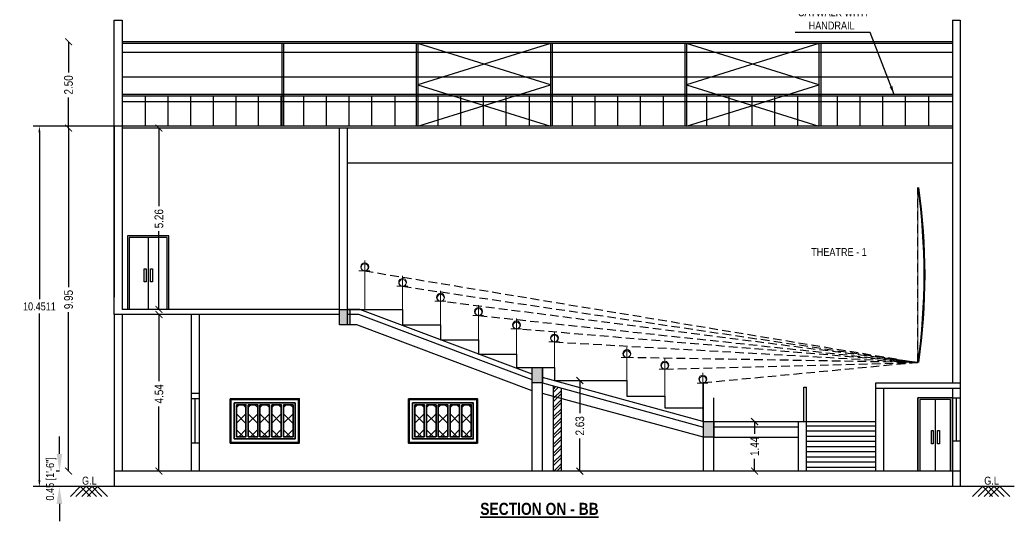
# Model space of a CAD drawing. Header units: metres. Extents: x 484 to 18344, y 10 to 2071.
# Drawn here: x 1598.89 to 1627.71, y 73.16 to 87.7 of the extents above; entities that cross this region are included whole.
import ezdxf
from ezdxf.lldxf.tags import DXFTag

# ---------------------------------------------------------------- set-up
doc = ezdxf.new("R2010")
doc.units = ezdxf.units.M
doc.header["$MEASUREMENT"] = 0
for name, pattern in [('DASHED2', [0.375, 0.25, -0.125]), ('DOT2', [0.125, 0, -0.125]), ('HIDDEN', [0.375, 0.25, -0.125])]:
    doc.linetypes.add(name, pattern=pattern)
for name, color, linetype in [('0 @ 1 (2)', 7, 'Continuous'), ('BLK_1_HT_OF_BLDG', 5, 'Continuous'), ('BLK_1_PLINTH_HEIGHT', 7, 'Continuous'), ('Era - seat head', 2, 'Continuous')]:
    doc.layers.add(name, color=color, linetype=linetype)
doc.styles.add('2', font='swissc.ttf', dxfattribs={"height": 0.23})
doc.styles.add('ARIAL', font='arial.ttf', dxfattribs={"height": 0.8})
doc.styles.add('CODE', font='swissc.ttf', dxfattribs={"height": 0.25})
doc.styles.get("Standard").update_dxf_attribs({"font": 'swissc.ttf', "height": 0.23})
tags = doc.linetypes.add('00$1$HIDDEN', pattern=[0.375, 0.25, -0.125]).pattern_tags.tags
tags[6:7] = [DXFTag(74, 4), DXFTag(75, 0), DXFTag(340, '0'), DXFTag(46, 1.0), DXFTag(50, 0.0), DXFTag(44, 0.0), DXFTag(45, 0.0)]
tags[4:5] = [DXFTag(74, 4), DXFTag(75, 0), DXFTag(340, '0'), DXFTag(46, 1.0), DXFTag(50, 0.0), DXFTag(44, 0.0), DXFTag(45, 0.0)]
doc.dimstyles.new('OUTER', dxfattribs={"dimscale": 0, "dimtxt": 0.3, "dimasz": 0.18, "dimexe": 0.18, "dimexo": 0.0625, "dimgap": 0.09, "dimtad": 0, "dimzin": 0, "dimdsep": 46, "dimtxsty": 'CODE', "dimcen": 0.09, "dimse1": 1, "dimse2": 1, "dimclrd": 8, "dimclrt": 1, "dimadec": 0, "dimazin": 0, "dimtfac": 1, "dimtofl": 0, "dimtmove": 0, "dimatfit": 3, "dimfxl": 0, "dimtolj": 1, "dimtzin": 0, "dimarcsym": 0})
doc.dimstyles.get("Standard").update_dxf_attribs({"dimtxt": 1, "dimasz": 0.18, "dimexe": 0.18, "dimexo": 0.0625, "dimgap": 0.09, "dimtad": 0, "dimtih": 1, "dimtoh": 1, "dimdec": 4, "dimzin": 0, "dimdsep": 46, "dimtxsty": 'Standard', "dimcen": 0.09, "dimadec": 0, "dimazin": 0, "dimtfac": 1, "dimtdec": 4, "dimtofl": 0, "dimtmove": 0, "dimatfit": 3, "dimfxl": 0, "dimtolj": 1, "dimtzin": 0, "dimarcsym": 0})
doc.dimstyles.new('STANDARD$0', dxfattribs={"dimtxt": 7, "dimasz": 3, "dimexe": 3, "dimexo": 1, "dimgap": 1.5, "dimtad": 1, "dimdec": 1, "dimzin": 1, "dimdsep": 46, "dimlunit": 4, "dimtxsty": 'Standard', "dimblk": 'OBLIQUE', "dimcen": 0.09375, "dimdle": 1, "dimclrd": 8, "dimclre": 8, "dimclrt": 7, "dimadec": 1, "dimazin": 0, "dimtfac": 1, "dimtdec": 1, "dimtix": 1, "dimtmove": 2, "dimatfit": 3, "dimldrblk": 'ARCHTICK', "dimfxl": 0, "dimfrac": 2, "dimtolj": 1, "dimtzin": 0, "dimarcsym": 0})

# ---------------------------------------------------------------- blocks, each defined once
blk = doc.blocks.new('hghg')
at = {"layer": 'Era - seat head', "color": 1, "lineweight": 15}
for p, q in [((-458.409, -3945.065), (-458.409, -3944.764)), ((-458.557, -3945.065), (-458.243, -3945.065)), ((-458.409, -3946.183), (-458.409, -3945.065))]:
    blk.add_line(p, q, dxfattribs=at)
for centre, radius in [((-458.409, -3944.95), 0.115), ((-458.409, -3944.965), 0.1)]:
    blk.add_circle(centre, radius, dxfattribs=at)
blk = doc.blocks.new('_ArchTick')
at = {"const_width": 0.15}
blk.add_lwpolyline([(-0.5, -0.5), (0.5, 0.5)], dxfattribs=at)
blk = doc.blocks.new('*D81')
at = {"color": 0, "lineweight": -2}
for p, q in [((1620.183, 76.05), (1620.183, 75.691)), ((1620.183, 74.613), (1620.183, 74.972))]:
    blk.add_line(p, q, dxfattribs=at)
at = {"color": 0, "lineweight": -2, "xscale": 0.2, "yscale": 0.2, "zscale": 0.2}
for p, rotation in [((1620.183, 76.05), 90), ((1620.183, 74.613), 270)]:
    blk.add_blockref('_ArchTick', p, dxfattribs=dict(at, rotation=rotation))
at = {"color": 0, "lineweight": -2, "insert": (1620.183, 75.332), "char_height": 0.25, "attachment_point": 5, "rotation": 90, "style": 'CODE'}
blk.add_mtext('\\A1;1.44', dxfattribs=at)
blk = doc.blocks.new('*D82')
at = {"color": 0, "lineweight": -2}
for p, q in [((1615.118, 77.242), (1615.118, 76.291)), ((1615.118, 74.613), (1615.118, 75.563))]:
    blk.add_line(p, q, dxfattribs=at)
at = {"color": 0, "lineweight": -2, "xscale": 0.2, "yscale": 0.2, "zscale": 0.2}
for p, rotation in [((1615.118, 77.242), 90), ((1615.118, 74.613), 270)]:
    blk.add_blockref('_ArchTick', p, dxfattribs=dict(at, rotation=rotation))
at = {"color": 0, "lineweight": -2, "insert": (1615.118, 75.927), "char_height": 0.25, "attachment_point": 5, "rotation": 90, "style": 'CODE'}
blk.add_mtext('\\A1;2.63', dxfattribs=at)
blk = doc.blocks.new('*D89')
at = {"color": 0, "lineweight": -2}
for p, q in [((1600.297, 87.064), (1600.297, 86.178)), ((1600.297, 84.564), (1600.297, 85.449))]:
    blk.add_line(p, q, dxfattribs=at)
at = {"color": 0, "lineweight": -2, "xscale": 0.2, "yscale": 0.2, "zscale": 0.2}
for p, rotation in [((1600.297, 87.064), 90), ((1600.297, 84.564), 270)]:
    blk.add_blockref('_ArchTick', p, dxfattribs=dict(at, rotation=rotation))
at = {"color": 0, "lineweight": -2, "insert": (1600.297, 85.814), "char_height": 0.25, "attachment_point": 5, "rotation": 90, "style": 'CODE'}
blk.add_mtext('\\A1;2.50', dxfattribs=at)
blk = doc.blocks.new('*D90')
at = {"color": 0, "lineweight": -2}
for p, q in [((1600.297, 84.564), (1600.297, 79.953)), ((1600.297, 74.614), (1600.297, 79.224))]:
    blk.add_line(p, q, dxfattribs=at)
at = {"color": 0, "lineweight": -2, "xscale": 0.2, "yscale": 0.2, "zscale": 0.2}
for p, rotation in [((1600.297, 84.564), 90), ((1600.297, 74.614), 270)]:
    blk.add_blockref('_ArchTick', p, dxfattribs=dict(at, rotation=rotation))
at = {"color": 0, "lineweight": -2, "insert": (1600.297, 79.589), "char_height": 0.25, "attachment_point": 5, "rotation": 90, "style": 'CODE'}
blk.add_mtext('\\A1;9.95', dxfattribs=at)
blk = doc.blocks.new('*D95')
at = {"layer": 'BLK_1_PLINTH_HEIGHT', "color": 4, "lineweight": -2, "ltscale": 400}
for p, q in [((1600.033, 75.114), (1600.033, 75.614)), ((1600.033, 73.664), (1600.033, 73.164))]:
    blk.add_line(p, q, dxfattribs=at)
at = {"layer": 'BLK_1_PLINTH_HEIGHT', "color": 0, "linetype": 'DOT2', "lineweight": -2, "ltscale": 400}
for p, q in [((1600.033, 74.614), (1599.853, 74.614)), ((1600.033, 74.164), (1599.853, 74.164))]:
    blk.add_line(p, q, dxfattribs=at)
at = {"layer": 'BLK_1_PLINTH_HEIGHT', "color": 4, "ltscale": 400}
for points in [[(1599.95, 75.114), (1600.116, 75.114), (1600.033, 74.614)], [(1599.95, 73.664), (1600.116, 73.664), (1600.033, 74.164)]]:
    blk.add_solid(points, dxfattribs=at)
at = {"layer": 'BLK_1_PLINTH_HEIGHT', "color": 1, "lineweight": 0, "ltscale": 400, "insert": (1599.795, 74.389), "char_height": 0.23, "attachment_point": 5, "rotation": 90}
blk.add_mtext('0.45 [1\'-6"]', dxfattribs=at)
blk = doc.blocks.new('*D91')
at = {"layer": 'BLK_1_HT_OF_BLDG', "color": 0, "lineweight": -2}
for p, q in [((1602.222, 84.614), (1599.272, 84.614)), ((1599.452, 84.434), (1599.452, 79.597)), ((1599.452, 74.343), (1599.452, 79.181)), ((1602.222, 74.163), (1599.272, 74.163))]:
    blk.add_line(p, q, dxfattribs=at)
at = {"layer": 'BLK_1_HT_OF_BLDG', "color": 0}
for points in [[(1599.422, 84.434), (1599.482, 84.434), (1599.452, 84.614)], [(1599.422, 74.343), (1599.482, 74.343), (1599.452, 74.163)]]:
    blk.add_solid(points, dxfattribs=at)
at = {"layer": 'BLK_1_HT_OF_BLDG', "color": 0, "insert": (1599.452, 79.389), "char_height": 0.23, "attachment_point": 5}
blk.add_mtext('\\A1;10.4511', dxfattribs=at)
blk = doc.blocks.new('*D92')
at = {"color": 0, "lineweight": -2}
for p, q in [((1602.917, 84.563), (1602.917, 82.3)), ((1602.917, 79.305), (1602.917, 81.568))]:
    blk.add_line(p, q, dxfattribs=at)
at = {"color": 0, "lineweight": -2, "xscale": 0.2, "yscale": 0.2, "zscale": 0.2}
for p, rotation in [((1602.917, 84.563), 90), ((1602.917, 79.305), 270)]:
    blk.add_blockref('_ArchTick', p, dxfattribs=dict(at, rotation=rotation))
at = {"color": 0, "insert": (1602.917, 81.934), "char_height": 0.25, "attachment_point": 5, "rotation": 90, "style": 'CODE'}
blk.add_mtext('\\A1;5.26', dxfattribs=at)
blk = doc.blocks.new('*D93')
at = {"color": 0, "lineweight": -2}
for p, q in [((1602.917, 79.155), (1602.917, 77.222)), ((1602.917, 74.613), (1602.917, 76.487))]:
    blk.add_line(p, q, dxfattribs=at)
at = {"color": 0, "lineweight": -2, "xscale": 0.2, "yscale": 0.2, "zscale": 0.2}
for p, rotation in [((1602.917, 79.155), 90), ((1602.917, 74.613), 270)]:
    blk.add_blockref('_ArchTick', p, dxfattribs=dict(at, rotation=rotation))
at = {"color": 0, "insert": (1602.917, 76.855), "char_height": 0.25, "attachment_point": 5, "rotation": 90, "style": 'CODE'}
blk.add_mtext('\\A1;4.54', dxfattribs=at)

msp = doc.modelspace()

# ---------------------------------------------------------------- hatches: boundary and pattern name
for points in [[(1608.151, 79.30461), (1608.451, 79.30461), (1608.451, 78.85461), (1608.151, 78.85461)], [(1613.73357, 77.6198), (1614.03357, 77.6198), (1614.03357, 77.1698), (1613.73357, 77.1698)], [(1618.70111, 76.04997), (1619.00111, 76.04997), (1619.00111, 75.59997), (1618.70111, 75.59997)]]:
    msp.add_hatch(color=256).paths.add_polyline_path(points)
h = msp.add_hatch()
h.set_pattern_fill('ANSI32', color=256, scale=0.5, style=0)
h.set_pattern_definition([(45, (-1605.80417, -245.17638), (-0.132582521, 0.132582521), []), (45, (-1605.71578, -245.17638), (-0.132582521, 0.132582521), [])])
h.paths.add_polyline_path([(1614.351, 76.7734), (1614.581, 76.71019), (1614.581, 74.61306), (1614.351, 74.61306)])
h.paths.add_polyline_path([(1614.351, 77.08453), (1614.581, 77.02131), (1614.581, 76.71019), (1614.351, 76.7734)])
at = {"lineweight": -2}
h = msp.add_hatch(dxfattribs=at)
h.set_pattern_fill('ANSI37', color=256, scale=2.6)
h.set_pattern_definition([(45, (-14799.2065, -2100.39016), (-0.229809704, 0.229809704), []), (135, (-14799.2065, -2100.39016), (-0.229809704, -0.229809704), [])])
h.paths.add_polyline_path([(1605.4402, 76.5381), (1605.16242, 76.5381), (1605.16242, 75.60817), (1605.4402, 75.60817)])
h = msp.add_hatch(dxfattribs=at)
h.set_pattern_fill('ANSI37', color=256, scale=2.6)
h.set_pattern_definition([(45, (-14798.86585, -2100.39016), (-0.229809704, 0.229809704), []), (135, (-14798.86585, -2100.39016), (-0.229809704, -0.229809704), [])])
h.paths.add_polyline_path([(1605.78085, 76.5381), (1605.50307, 76.5381), (1605.50307, 75.60817), (1605.78085, 75.60817)])
h = msp.add_hatch(dxfattribs=at)
h.set_pattern_fill('ANSI37', color=256, scale=2.6)
h.set_pattern_definition([(45, (-14798.52732, -2100.39016), (-0.229809704, 0.229809704), []), (135, (-14798.52732, -2100.39016), (-0.229809704, -0.229809704), [])])
h.paths.add_polyline_path([(1606.11938, 76.5381), (1605.8416, 76.5381), (1605.8416, 75.60817), (1606.11938, 75.60817)])
h = msp.add_hatch(dxfattribs=at)
h.set_pattern_fill('ANSI37', color=256, scale=2.6)
h.set_pattern_definition([(45, (-14798.18262, -2100.39016), (-0.229809704, 0.229809704), []), (135, (-14798.18262, -2100.39016), (-0.229809704, -0.229809704), [])])
h.paths.add_polyline_path([(1606.46408, 76.5381), (1606.1863, 76.5381), (1606.1863, 75.60817), (1606.46408, 75.60817)])
h = msp.add_hatch(dxfattribs=at)
h.set_pattern_fill('ANSI37', color=256, scale=2.6)
h.set_pattern_definition([(45, (-14797.84403, -2100.39016), (-0.229809704, 0.229809704), []), (135, (-14797.84403, -2100.39016), (-0.229809704, -0.229809704), [])])
h.paths.add_polyline_path([(1606.80267, 76.5381), (1606.52489, 76.5381), (1606.52489, 75.60817), (1606.80267, 75.60817)])
h = msp.add_hatch(dxfattribs=at)
h.set_pattern_fill('ANSI37', color=256, scale=2.6)
h.set_pattern_definition([(45, (-14794.03835, -2100.39016), (-0.229809704, 0.229809704), []), (135, (-14794.03835, -2100.39016), (-0.229809704, -0.229809704), [])])
h.paths.add_polyline_path([(1610.60835, 76.5381), (1610.33057, 76.5381), (1610.33057, 75.60817), (1610.60835, 75.60817)])
h = msp.add_hatch(dxfattribs=at)
h.set_pattern_fill('ANSI37', color=256, scale=2.6)
h.set_pattern_definition([(45, (-14793.6977, -2100.39016), (-0.229809704, 0.229809704), []), (135, (-14793.6977, -2100.39016), (-0.229809704, -0.229809704), [])])
h.paths.add_polyline_path([(1610.949, 76.5381), (1610.67122, 76.5381), (1610.67122, 75.60817), (1610.949, 75.60817)])
h = msp.add_hatch(dxfattribs=at)
h.set_pattern_fill('ANSI37', color=256, scale=2.6)
h.set_pattern_definition([(45, (-14793.35917, -2100.39016), (-0.229809704, 0.229809704), []), (135, (-14793.35917, -2100.39016), (-0.229809704, -0.229809704), [])])
h.paths.add_polyline_path([(1611.28753, 76.5381), (1611.00975, 76.5381), (1611.00975, 75.60817), (1611.28753, 75.60817)])
h = msp.add_hatch(dxfattribs=at)
h.set_pattern_fill('ANSI37', color=256, scale=2.6)
h.set_pattern_definition([(45, (-14793.01447, -2100.39016), (-0.229809704, 0.229809704), []), (135, (-14793.01447, -2100.39016), (-0.229809704, -0.229809704), [])])
h.paths.add_polyline_path([(1611.63223, 76.5381), (1611.35445, 76.5381), (1611.35445, 75.60817), (1611.63223, 75.60817)])
h = msp.add_hatch(dxfattribs=at)
h.set_pattern_fill('ANSI37', color=256, scale=2.6)
h.set_pattern_definition([(45, (-14792.67588, -2100.39016), (-0.229809704, 0.229809704), []), (135, (-14792.67588, -2100.39016), (-0.229809704, -0.229809704), [])])
h.paths.add_polyline_path([(1611.97082, 76.5381), (1611.69304, 76.5381), (1611.69304, 75.60817), (1611.97082, 75.60817)])

# ---------------------------------------------------------------- linework, layer by layer
for p, q in [((1601.61614, 79.15461), (1601.61614, 87.69184)), ((1601.61614, 87.69184, -0.00067), (1601.84614, 87.69184, -0.00067)), ((1601.84614, 87.69184), (1601.84614, 79.30461)), ((1625.91614, 87.69184), (1625.91614, 77.16306)), ((1625.91614, 87.69184, 0.04721), (1626.14614, 87.69184, 0.04721)), ((1626.14614, 87.69184), (1626.14614, 74.16306)), ((1625.91614, 87.06306), (1601.851, 87.06306)), ((1625.91614, 87.01195), (1601.851, 87.01195)), ((1601.851, 86.76084), (1625.91614, 86.76084)), ((1606.47746, 87.01195), (1606.47746, 84.61417)), ((1606.52857, 87.01195), (1606.52857, 84.61417)), ((1610.37042, 87.01195), (1610.37042, 84.61417)), ((1610.42154, 87.01195), (1610.42154, 84.61417)), ((1614.26339, 87.01195), (1614.26339, 84.61417)), ((1614.3145, 87.01195), (1614.3145, 84.61417)), ((1618.15635, 87.01195), (1618.15635, 84.61417)), ((1618.20746, 87.01195), (1618.20746, 84.61417)), ((1622.04931, 87.01195), (1622.04931, 84.61417)), ((1622.10042, 87.01195), (1622.10042, 84.61417)), ((1601.851, 86.04528), (1625.91614, 86.04528)), ((1625.91614, 85.53417), (1601.851, 85.53417)), ((1625.91614, 85.48306), (1601.851, 85.48306)), ((1601.851, 85.32973), (1625.91614, 85.32973)), ((1602.5215, 85.48306), (1602.5215, 84.61417)), ((1603.17647, 85.48306), (1603.17647, 84.61417)), ((1603.83144, 85.48306), (1603.83144, 84.61417)), ((1604.48641, 85.48306), (1604.48641, 84.61417)), ((1605.14138, 85.48306), (1605.14138, 84.61417)), ((1605.79635, 85.48306), (1605.79635, 84.61417)), ((1606.45132, 85.48306), (1606.45132, 84.61417)), ((1607.10628, 85.48306), (1607.10628, 84.61417)), ((1607.76125, 85.48306), (1607.76125, 84.61417)), ((1608.42455, 85.48306), (1608.42455, 84.61417)), ((1609.07952, 85.48306), (1609.07952, 84.61417)), ((1609.75114, 85.48306), (1609.75114, 84.61417)), ((1610.99925, 85.48306, -0.00039), (1610.99925, 84.61417, -0.00039)), ((1611.65422, 85.48306, -0.00039), (1611.65422, 84.61417, -0.00039)), ((1612.31751, 85.48306, -0.00039), (1612.31751, 84.61417, -0.00039)), ((1612.97248, 85.48306, -0.00039), (1612.97248, 84.61417, -0.00039)), ((1613.64411, 85.48306, -0.00039), (1613.64411, 84.61417, -0.00039)), ((1614.89221, 85.48306), (1614.89221, 84.61417)), ((1615.54718, 85.48306), (1615.54718, 84.61417)), ((1616.21048, 85.48306), (1616.21048, 84.61417)), ((1616.86545, 85.48306), (1616.86545, 84.61417)), ((1617.53707, 85.48306), (1617.53707, 84.61417)), ((1618.78517, 85.48306), (1618.78517, 84.61417)), ((1619.44014, 85.48306), (1619.44014, 84.61417)), ((1620.10344, 85.48306), (1620.10344, 84.61417)), ((1620.75841, 85.48306), (1620.75841, 84.61417)), ((1621.43003, 85.48306), (1621.43003, 84.61417)), ((1622.57533, 85.48306), (1622.57533, 84.61417)), ((1623.2303, 85.48306), (1623.2303, 84.61417)), ((1623.8936, 85.48306), (1623.8936, 84.61417)), ((1624.54857, 85.48306), (1624.54857, 84.61417)), ((1625.22019, 85.48306), (1625.22019, 84.61417)), ((1601.61614, 84.61306), (1601.61614, 79.65461)), ((1625.91614, 84.61417), (1601.84614, 84.61417)), ((1601.84614, 84.46306), (1601.84614, 79.80461)), ((1625.91614, 84.56306), (1601.851, 84.56306)), ((1608.151, 78.85461), (1608.151, 84.56306)), ((1608.151, 78.85461), (1608.151, 84.56306)), ((1608.381, 78.85461), (1608.381, 84.56306)), ((1608.381, 83.55461), (1625.91614, 83.55461)), ((1608.151, 79.30461), (1601.84614, 79.30461)), ((1608.73666, 79.30461), (1608.381, 79.30461)), ((1613.73357, 77.42507), (1608.73666, 79.30461)), ((1608.151, 79.15461), (1601.61614, 79.15461)), ((1601.61614, 79.15461), (1601.621, 74.16306)), ((1601.84614, 79.15461), (1601.84614, 74.61306)), ((1603.851, 79.15461), (1603.851, 74.61306)), ((1604.081, 79.15461), (1604.081, 74.61306)), ((1608.70938, 79.15461), (1608.381, 79.15461)), ((1613.73357, 77.26481), (1608.70938, 79.15461)), ((1608.65483, 78.85461), (1608.381, 78.85461)), ((1613.73357, 76.94429), (1608.65483, 78.85461)), ((1613.73357, 74.61306), (1613.73357, 77.6198)), ((1614.03357, 74.61306), (1614.03357, 77.6198)), ((1618.681, 76.04997), (1614.03357, 77.32734)), ((1614.351, 74.61306), (1614.351, 77.08453)), ((1614.581, 74.61306), (1614.581, 77.02131)), ((1618.70111, 74.61306), (1618.70111, 77.17002)), ((1626.14614, 77.16306), (1623.68614, 77.16306)), ((1623.68614, 77.16306), (1623.68614, 74.61306)), ((1626.14614, 77.01306), (1623.68614, 77.01306)), ((1623.91614, 77.01306), (1623.91614, 74.61306)), ((1625.91614, 77.01306), (1625.91614, 74.16306)), ((1603.966, 75.42812), (1603.966, 76.71306)), ((1618.70111, 75.59997), (1614.03357, 76.86065)), ((1619.00111, 74.61306), (1619.00111, 76.74306)), ((1625.91614, 76.74306), (1624.91776, 76.74306)), ((1624.91776, 74.61306), (1624.91776, 76.74306)), ((1625.91614, 74.61306), (1625.91614, 76.74306)), ((1625.91614, 76.74306), (1626.14614, 76.74306)), ((1604.081, 75.42812), (1603.851, 75.42812)), ((1626.14614, 75.48306), (1625.91614, 75.48306)), ((1626.14614, 74.61306), (1601.621, 74.61306)), ((1627.70536, 74.16306), (1600.22724, 74.16306))]:
    msp.add_line(p, q)
at = {"linetype": 'HIDDEN'}
msp.add_line((1624.91776, 77.76306), (1624.91776, 82.84309), dxfattribs=at)
at = {"lineweight": -2}
for p, q in [((1602.60322, 81.38461), (1602.60322, 79.30461)), ((1625.41695, 76.69306), (1625.41695, 74.61306)), ((1626.03114, 75.48306), (1626.03114, 76.74306))]:
    msp.add_line(p, q, dxfattribs=at)
at = {"linetype": 'Continuous'}
for p, q in [((1621.61063, 76.04997), (1621.61063, 77.04997)), ((1621.68562, 74.61306), (1621.68562, 77.04997)), ((1621.45562, 74.61306), (1621.45562, 76.04997)), ((1626.14614, 74.61306), (1601.851, 74.61306))]:
    msp.add_line(p, q, dxfattribs=at)
at = {"ltscale": 0.5}
for p, q in [((1604.081, 76.86306), (1603.851, 76.86306)), ((1604.081, 76.71306), (1603.851, 76.71306))]:
    msp.add_line(p, q, dxfattribs=at)
at = {"lineweight": 30}
for p, q in [((1600.63764, 74.16306), (1600.34957, 73.87377)), ((1600.80036, 74.16306), (1600.51229, 73.87377)), ((1600.64442, 74.16306), (1600.93248, 73.87377)), ((1600.6818, 73.87377), (1600.96986, 74.16306)), ((1600.81392, 74.16306), (1601.10198, 73.87377)), ((1601.13258, 74.16306), (1600.84452, 73.87377)), ((1600.97664, 74.16306), (1601.26471, 73.87377)), ((1601.13936, 74.16306), (1601.42743, 73.87377)), ((1626.78875, 74.16306), (1626.50069, 73.87377)), ((1626.95148, 74.16306), (1626.66341, 73.87377)), ((1626.79553, 74.16306), (1627.0836, 73.87377)), ((1626.83291, 73.87377), (1627.12098, 74.16306)), ((1626.96504, 74.16306), (1627.2531, 73.87377)), ((1627.2837, 74.16306), (1626.99564, 73.87377)), ((1627.12776, 74.16306), (1627.41582, 73.87377)), ((1627.29048, 74.16306), (1627.57855, 73.87377))]:
    msp.add_line(p, q, dxfattribs=at)
at = {"elevation": -0.00039}
for points in [[(1610.42154, 84.61417), (1614.26339, 85.81306), (1610.42154, 87.01195)], [(1614.26339, 87.01195), (1610.42154, 85.81306), (1614.26339, 84.61417)]]:
    msp.add_lwpolyline(points, dxfattribs=at)
for points in [[(1618.20746, 84.61417), (1622.04931, 85.81306), (1618.20746, 87.01195)], [(1622.04931, 87.01195), (1618.20746, 85.81306), (1622.04931, 84.61417)], [(1608.381, 79.30461), (1609.981, 79.30461), (1609.981, 78.85513), (1611.081, 78.85513), (1611.081, 78.42281), (1612.181, 78.42281), (1612.181, 78.00906), (1613.281, 78.00906), (1613.281, 77.6198), (1614.381, 77.6198), (1614.381, 77.24157), (1616.481, 77.24157), (1616.481, 76.78877), (1617.581, 76.78877), (1617.581, 76.45164), (1618.681, 76.45164), (1618.681, 76.04997), (1621.68562, 76.04997)], [(1614.03357, 77.17178), (1618.70111, 75.88888)], [(1619.00111, 75.89997), (1621.45562, 75.89997)], [(1621.68562, 76.04997), (1623.68614, 76.04997)], [(1619.00111, 75.59997), (1621.45562, 75.59997)]]:
    msp.add_lwpolyline(points)
at = {"linetype": '00$1$HIDDEN', "lineweight": -2, "const_width": 0.03}
msp.add_lwpolyline([(1624.91776, 77.76306), (1624.91776, 82.84309)], dxfattribs=at)
at = {"lineweight": -2}
for points in [[(1603.20545, 79.30461), (1603.20545, 81.43461), (1602.001, 81.43461), (1602.001, 79.30461)], [(1603.15545, 79.30461), (1603.15545, 81.38461), (1602.051, 81.38461), (1602.051, 79.30461)], [(1625.91614, 74.61306), (1625.91614, 76.74306), (1624.91776, 76.74306), (1624.91776, 74.61306)], [(1625.86614, 74.61306), (1625.86614, 76.69306), (1624.96776, 76.69306), (1624.96776, 74.61306)]]:
    msp.add_lwpolyline(points, dxfattribs=at)
for points in [[(1602.49222, 80.47934), (1602.54952, 80.47934), (1602.54952, 80.10143), (1602.49222, 80.10143)], [(1602.66795, 80.47934), (1602.72526, 80.47934), (1602.72526, 80.10143), (1602.66795, 80.10143)], [(1625.30595, 75.78778), (1625.36325, 75.78778), (1625.36325, 75.40988), (1625.30595, 75.40988)], [(1625.48168, 75.78778), (1625.53898, 75.78778), (1625.53898, 75.40988), (1625.48168, 75.40988)]]:
    msp.add_lwpolyline(points, close=True, dxfattribs=at)
at = {"linetype": 'DASHED2'}
for points in [[(1608.881, 80.42261), (1624.91776, 77.76306)], [(1609.98094, 79.97313), (1624.91776, 77.76306), (1611.081, 79.54081)], [(1612.181, 79.12706), (1624.91776, 77.76306), (1613.281, 78.7378)], [(1614.381, 78.35957), (1624.91776, 77.76306), (1616.481, 77.90677)], [(1617.58094, 77.56964), (1624.91776, 77.76306), (1618.681, 77.16797)]]:
    msp.add_lwpolyline(points, dxfattribs=at)
for points in [[(1608.451, 78.85461), (1608.151, 78.85461), (1608.151, 79.30461), (1608.451, 79.30461)], [(1614.03357, 77.1698), (1613.73357, 77.1698), (1613.73357, 77.6198), (1614.03357, 77.6198)], [(1619.00111, 75.59997), (1618.70111, 75.59997), (1618.70111, 76.04997), (1619.00111, 76.04997)]]:
    msp.add_lwpolyline(points, close=True)
at = {"linetype": 'Continuous', "elevation": 0}
msp.add_lwpolyline([(1621.61063, 77.04997), (1621.68562, 77.04997)], dxfattribs=at)
at = {"lineweight": 35}
for points in [[(1604.9817, 76.71306), (1606.9817, 76.71306), (1606.9817, 75.42812), (1604.9817, 75.42812)], [(1605.0017, 76.69306), (1606.9617, 76.69306), (1606.9617, 75.44812), (1605.0017, 75.44812)], [(1610.14985, 76.71306), (1612.14985, 76.71306), (1612.14985, 75.42812), (1610.14985, 75.42812)], [(1610.16985, 76.69306), (1612.12985, 76.69306), (1612.12985, 75.44812), (1610.16985, 75.44812)], [(1605.1017, 76.59306), (1606.8617, 76.59306), (1606.8617, 75.54812), (1605.1017, 75.54812)], [(1605.16242, 76.5381), (1605.4402, 76.5381), (1605.4402, 75.60817), (1605.16242, 75.60817)], [(1605.50307, 76.5381), (1605.78085, 76.5381), (1605.78085, 75.60817), (1605.50307, 75.60817)], [(1605.8416, 76.5381), (1606.11938, 76.5381), (1606.11938, 75.60817), (1605.8416, 75.60817)], [(1606.1863, 76.5381), (1606.46408, 76.5381), (1606.46408, 75.60817), (1606.1863, 75.60817)], [(1606.52489, 76.5381), (1606.80267, 76.5381), (1606.80267, 75.60817), (1606.52489, 75.60817)], [(1610.26985, 76.59306), (1612.02985, 76.59306), (1612.02985, 75.54812), (1610.26985, 75.54812)], [(1610.33057, 76.5381), (1610.60835, 76.5381), (1610.60835, 75.60817), (1610.33057, 75.60817)], [(1610.67122, 76.5381), (1610.949, 76.5381), (1610.949, 75.60817), (1610.67122, 75.60817)], [(1611.00975, 76.5381), (1611.28753, 76.5381), (1611.28753, 75.60817), (1611.00975, 75.60817)], [(1611.35445, 76.5381), (1611.63223, 76.5381), (1611.63223, 75.60817), (1611.35445, 75.60817)], [(1611.69304, 76.5381), (1611.97082, 76.5381), (1611.97082, 75.60817), (1611.69304, 75.60817)]]:
    msp.add_lwpolyline(points, close=True, dxfattribs=at)
at = {"linetype": '00$1$HIDDEN'}
for points in [[(1621.68562, 75.93179), (1623.68614, 75.93179)], [(1621.68562, 75.78179), (1623.68614, 75.78179)], [(1621.68562, 75.63179), (1623.68614, 75.63179)], [(1621.68562, 75.48179), (1623.68614, 75.48179)], [(1621.68562, 75.33179), (1623.68614, 75.33179)], [(1621.68562, 75.18179), (1623.68614, 75.18179)], [(1621.68562, 75.03179), (1623.68614, 75.03179)], [(1621.68562, 74.88179), (1623.68614, 74.88179)], [(1621.68562, 74.73179), (1623.68614, 74.73179)]]:
    msp.add_lwpolyline(points, dxfattribs=at)
at = {"ltscale": 75}
for centre, radius, start, end in [((1607.11156, 80.30308), 17.98646, 351.881654, 8.118346), ((1607.11533, 80.30308), 18.00843, 351.891626, 8.108374)]:
    msp.add_arc(centre, radius, start, end, dxfattribs=at)

# ---------------------------------------------------------------- block references
at = {"xscale": -1}
for p in [(1150.47193, 4025.48757), (1151.57193, 4025.03809), (1152.67193, 4024.60577), (1153.77193, 4024.19201), (1154.87193, 4023.80275), (1155.97193, 4023.42453), (1158.07193, 4022.97173), (1159.17193, 4022.63459), (1160.27193, 4022.23293)]:
    msp.add_blockref('hghg', p, dxfattribs=at)

# ---------------------------------------------------------------- texts
at = {"lineweight": 30, "char_height": 0.23, "attachment_point": 1, "style": '2'}
for s, width, insert in [('{\\W7.215922; }CATWALK WITH \\P{\\W5.75306;  }HANDRAIL', 2.9873477, (1620.9074, 88.03448)), ('\\A1;{\\W1.511242; }THEATRE{\\A0; - 1}', 1.6989334, (1621.71256, 81.0823)), ('{\\W0.914322; }G.L', 0.5192338, (1600.62047, 74.4515)), ('{\\W0.914322; }G.L', 0.5192338, (1626.77159, 74.4515))]:
    msp.add_mtext_dynamic_manual_height_columns(s, width=width, gutter_width=1.15, heights=[0], dxfattribs=dict(at, insert=insert))
at = {"linetype": '00$1$HIDDEN', "lineweight": 35, "ltscale": 1.3, "insert": (1613.94542, 73.51674), "char_height": 0.35, "width": 3.9052977, "attachment_point": 5, "style": 'ARIAL'}
msp.add_mtext('{\\fSwis721 Cn BT|b1|i0|c0|p34;\\LSECTION ON - BB}', dxfattribs=at)

# ---------------------------------------------------------------- dimensions: what is measured, and where the dimension line sits
at = {"layer": '0 @ 1 (2)', "lineweight": -2}
for base, p1, p2, override, picture, middle in [((1600.29693, 84.56365), (1602.8198, 87.06365), (1602.8198, 84.56365), {"dimscale": 1, "dimtxt": 0.25, "dimasz": 0.2, "dimblk": 'ArchTick', "dimclrd": 0, "dimclrt": 0, "dimtix": 0, "dimtofl": 0, "dimtmove": 0, "dimatfit": 3, "dimfxl": 0.18}, '*D89', (1600.29693, 85.81365)), ((1600.29693, 74.61365), (1602.8198, 84.56365), (1602.54233, 74.61365), {"dimscale": 1, "dimtxt": 0.25, "dimasz": 0.2, "dimblk": 'ArchTick', "dimclrd": 0, "dimclrt": 0, "dimtix": 0, "dimtofl": 0, "dimtmove": 1, "dimatfit": 3, "dimfxl": 0.18}, '*D90', (1600.29693, 79.58865)), ((1615.11784, 74.61306), (1615.11784, 77.24157), (1615.11784, 74.61306), {"dimscale": 1, "dimtxt": 0.25, "dimasz": 0.2, "dimblk": 'ArchTick', "dimclrd": 0, "dimclrt": 0, "dimtix": 0, "dimtofl": 0, "dimtmove": 0, "dimatfit": 3, "dimfxl": 0.18}, '*D82', (1615.11784, 75.92732)), ((1620.18302, 74.61306), (1620.11309, 76.04997), (1620.11309, 74.61306), {"dimscale": 1, "dimtxt": 0.25, "dimasz": 0.2, "dimblk": 'ArchTick', "dimclrd": 0, "dimclrt": 0, "dimtix": 0, "dimtofl": 0, "dimtmove": 0, "dimatfit": 3, "dimfxl": 0.18}, '*D81', (1620.18302, 75.33152))]:
    dim = msp.add_linear_dim(base=base, p1=p1, p2=p2, angle=90, dimstyle='OUTER', override=override, dxfattribs=at)
    dim.commit()
    dim.dimension.update_dxf_attribs({"geometry": picture, "text_midpoint": middle})
at = {"layer": '0 @ 1 (2)'}
dim = msp.add_aligned_dim(p1=(1602.91684, 79.30461), p2=(1602.91684, 84.56306), distance=0, dimstyle='OUTER', override={"dimscale": 1, "dimtxt": 0.25, "dimasz": 0.2, "dimblk": 'ArchTick', "dimclrd": 0, "dimclrt": 0, "dimtix": 0, "dimtofl": 0, "dimtmove": 0, "dimatfit": 3, "dimfxl": 0.18}, dxfattribs=at)
dim.commit()
dim.dimension.update_dxf_attribs({"geometry": '*D92', "text_midpoint": (1602.91684, 81.93384)})
dim = msp.add_linear_dim(base=(1602.91684, 74.61306), p1=(1602.91684, 79.15461), p2=(1602.91684, 74.61306), angle=270, dimstyle='OUTER', override={"dimscale": 1, "dimtxt": 0.25, "dimasz": 0.2, "dimblk": 'ArchTick', "dimclrd": 0, "dimclrt": 0, "dimtix": 0, "dimtofl": 0, "dimtmove": 0, "dimatfit": 3, "dimfxl": 0.18}, dxfattribs=at)
dim.commit()
dim.dimension.update_dxf_attribs({"geometry": '*D93', "text_midpoint": (1602.91684, 76.85479), "dimtype": 129})
at = {"layer": 'BLK_1_HT_OF_BLDG'}
dim = msp.add_linear_dim(base=(1599.45195, 74.16306), p1=(1602.2847, 84.61417), p2=(1602.2847, 74.16306), angle=90, dimstyle='STANDARD$0', override={"dimtxt": 1, "dimasz": 0.18, "dimexe": 0.18, "dimexo": 0.0625, "dimgap": 0.09, "dimtad": 0, "dimtih": 1, "dimtoh": 1, "dimdec": 4, "dimzin": 0, "dimlunit": 2, "dimpost": '', "dimcen": 0.09, "dimdle": 0, "dimclrd": 0, "dimclre": 0, "dimclrt": 0, "dimadec": 0, "dimtdec": 4, "dimtix": 0, "dimtofl": 0, "dimtmove": 0, "dimfrac": 0}, dxfattribs=at)
dim.commit()
dim.dimension.update_dxf_attribs({"geometry": '*D91', "text_midpoint": (1599.45195, 79.38862)})
at = {"layer": 'BLK_1_PLINTH_HEIGHT', "lineweight": 0, "ltscale": 400}
dim = msp.add_linear_dim(base=(1600.03304, 74.16365), p1=(1602.54233, 74.61365), p2=(1602.51174, 74.16365), angle=90, dimstyle='STANDARD$0', override={"dimasz": 0.5, "dimexe": 0.18, "dimexo": 0.0625, "dimgap": 0.09, "dimdec": 2, "dimzin": 11, "dimlunit": 2, "dimpost": '', "dimcen": 2.5, "dimdle": 3, "dimclrd": 4, "dimclre": 0, "dimclrt": 1, "dimadec": 0, "dimtfac": 0.5, "dimtdec": 2, "dimtix": 0, "dimtofl": 0, "dimtmove": 0, "dimfxl": 0, "dimfxlon": 1, "dimfrac": 0, "dimtolj": 0, "dimtzin": 8, "dimarcsym": 1}, dxfattribs=at)
dim.commit()
dim.dimension.update_dxf_attribs({"geometry": '*D95', "text_midpoint": (1600.03304, 74.38865), "dimtype": 160})

# ---------------------------------------------------------------- leaders
msp.add_leader([(1624.22658, 85.53417, -0.00039), (1623.53658, 87.33831, -0.00039), (1621.35707, 87.33831, -0.00039)], dimstyle='Standard', override={"dimasz": 0.25})

doc.saveas('drawing.dxf')
